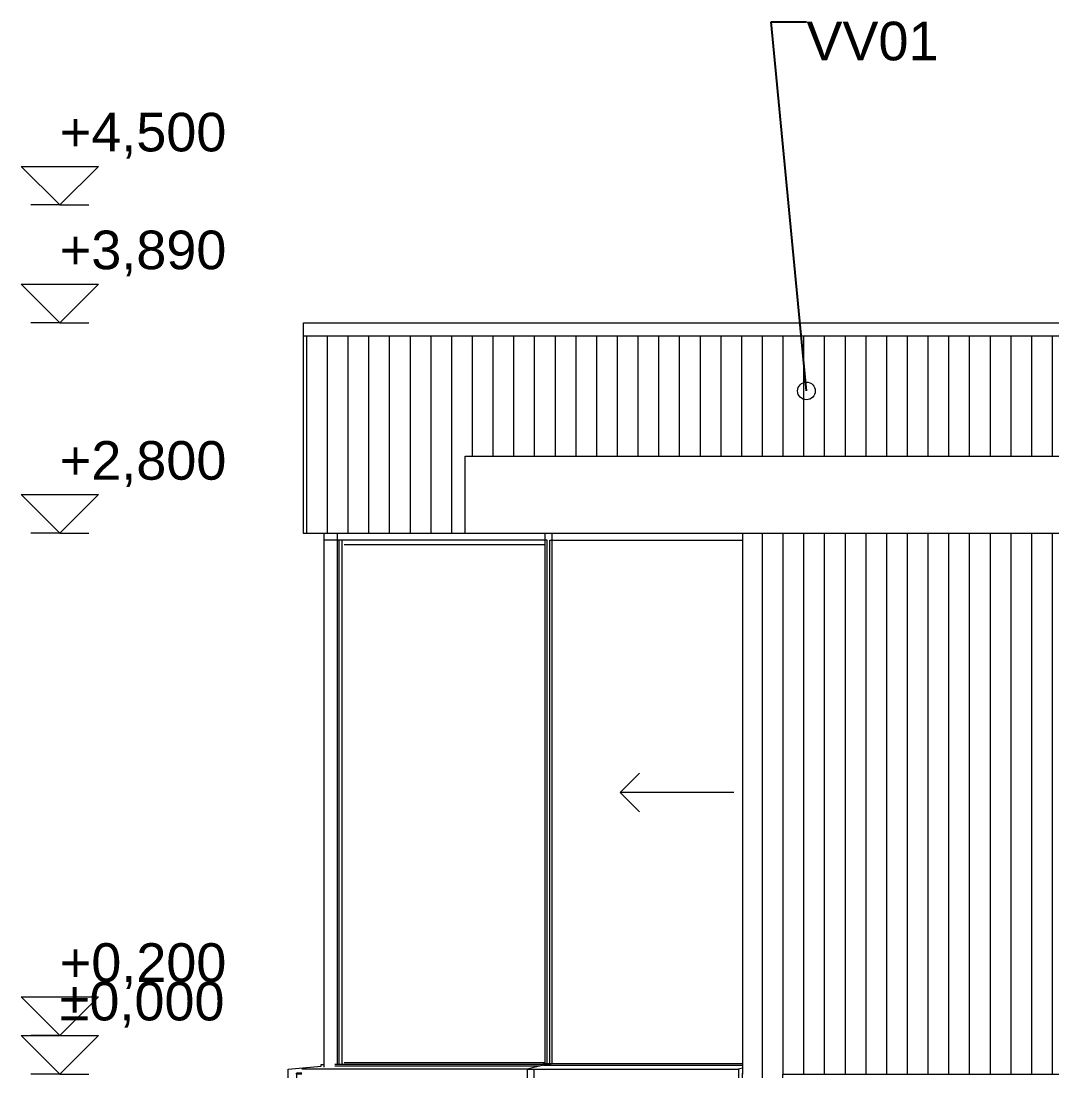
# Model space of a CAD drawing. Header units: millimetres. Extents: x -280990 to -136866, y -15139 to 7194.
# Drawn here: x -220315 to -214980, y -20 to 5452 of the extents above; entities that cross this region are included whole.
import ezdxf

# ---------------------------------------------------------------- set-up
doc = ezdxf.new("R2010")
doc.units = ezdxf.units.MM
doc.header["$MEASUREMENT"] = 0
for name, color, linetype, lineweight in [('Annotation - Label_Pen_No__1', 7, 'Continuous', 13), ('New_2D Drafting - General_Pen_No__1', 7, 'Continuous', 13), ('New_ARCHICAD Windows_Pen_No__1', 7, 'Continuous', 13), ('New_Dimensioning - General_Pen_No__1', 7, 'Continuous', 13), ('New_Shell - Roof_Pen_No__1', 7, 'Continuous', 13), ('New_Structural - Bearing_Pen_No__1', 7, 'Continuous', 13)]:
    doc.layers.add(name, color=color, linetype=linetype, lineweight=lineweight)
doc.layers.add('New_ARCHICAD Windows', color=7, linetype='Continuous')
doc.layers.add('New_Structural - Bearing', color=7, linetype='Continuous')
doc.styles.add('GENERATED_STYLE_1', font='')
doc.styles.get('GENERATED_STYLE_1').set_extended_font_data('Arial')
doc.dimstyles.new('GENERATED_STYLE__2', dxfattribs={"dimtxt": 0.18, "dimasz": 182.4, "dimexe": 0.18, "dimexo": 0.0625, "dimgap": 0, "dimtad": 0, "dimtih": 1, "dimtoh": 1, "dimdec": 4, "dimzin": 0, "dimdsep": 46, "dimcen": 0.09, "dimadec": 0, "dimazin": 0, "dimtfac": 1, "dimtdec": 4, "dimtmove": 0, "dimatfit": 3, "dimldrblk": 'ARROWHEAD_1', "dimfxl": 0, "dimtolj": 1, "dimtzin": 0, "dimarcsym": 0})

# ---------------------------------------------------------------- blocks, each defined once
blk = doc.blocks.new('ARROWHEAD_1')
at = {"color": 0, "linetype": 'Continuous', "lineweight": 0}
blk.add_line((0, 0), (-1, 0), dxfattribs=at)
blk.add_circle((0, 0), 0.25, dxfattribs=at)

msp = doc.modelspace()

# ---------------------------------------------------------------- hatches: boundary and pattern name
at = {"layer": 'New_ARCHICAD Windows', "linetype": 'Continuous', "lineweight": 0, "true_color": 0x000000}
h = msp.add_hatch(dxfattribs=at)
h.set_pattern_fill('Plank_Floor_vert_0002', color=18, style=0, pattern_type=2)
h.set_pattern_definition([(90, (-697828.88, 5e-11), (-214.95982, 0), [])])
h.paths.add_polyline_path([(-218890.4813, 0), (-218862.1956, 0), (-218862.1956, 4.9), (-218890.4813, 4.9)])
at = {"layer": 'New_Structural - Bearing', "linetype": 'Continuous', "lineweight": 0, "true_color": 0x000000}
h = msp.add_hatch(dxfattribs=at)
h.set_pattern_fill('Plank_Floor_vert_0002', color=18, style=0, pattern_type=2)
h.set_pattern_definition([(90, (-701449.45, -1e-10), (-107.223384, 0), [])])
h.paths.add_polyline_path([(-218855.0398, 2800.0001), (-218016.8714, 2800.0001), (-218016.8714, 3200), (-216872.9716, 3200), (-212138.6015, 3200), (-212138.6015, 3820), (-218855.0398, 3820.0001)])
h = msp.add_hatch(dxfattribs=at)
h.set_pattern_fill('Plank_Floor_vert_0002', color=18, style=0, pattern_type=2)
h.set_pattern_definition([(90, (-701449.45, -1e-11), (-107.223384, 0), [])])
h.paths.add_polyline_path([(-216581.4627, 2800), (-216581.4628, -20), (-216373.3996, -20.0001), (-216373.3996, 0), (-213757.269, 0), (-213757.269, 25), (-213736.0053, 30.0001), (-213736.0053, 2800)])

# ---------------------------------------------------------------- linework, layer by layer
at = {"layer": 'New_2D Drafting - General_Pen_No__1', "color": 7, "linetype": 'Continuous', "lineweight": 13}
for p, q in [((-217214.6608, 1457.8773), (-217114.6608, 1557.8773)), ((-216625.5597, 1457.8773), (-217214.6608, 1457.8773)), ((-217214.6608, 1457.8773), (-217114.6608, 1357.8773))]:
    msp.add_line(p, q, dxfattribs=at)
at = {"layer": 'New_ARCHICAD Windows_Pen_No__1', "color": 7, "linetype": 'Continuous', "lineweight": 13}
for p, q in [((-218855.0398, 2800), (-218016.8715, 2800)), ((-218749.0604, 2800), (-218749.0604, 2765)), ((-218678.3499, 2765), (-218678.3499, 2800)), ((-217603.9799, 2800), (-217603.9799, 2765)), ((-217568.7091, 2800), (-217568.7091, 2765)), ((-216581.4628, 2800), (-216581.4628, 30)), ((-218678.3499, 2765), (-218749.0604, 2765)), ((-218749.0604, 2765), (-218749.0604, 50)), ((-218678.3499, 50), (-218678.3499, 2765)), ((-217603.9799, 2765), (-218678.3499, 2765)), ((-218671.2616, 2765), (-218671.2616, 50)), ((-218653.6271, 2740), (-218653.6271, 2765)), ((-218653.6271, 60), (-218653.6271, 2740)), ((-217603.9799, 2740), (-218642.9879, 2740)), ((-217603.9799, 2765), (-217603.9799, 55)), ((-217593.3987, 2765), (-217603.9799, 2765)), ((-217593.3987, 55), (-217593.3987, 2765)), ((-217579.2903, 55), (-217579.2903, 2765)), ((-217579.2903, 2765), (-217568.7091, 2765)), ((-217568.7091, 2765), (-216581.4628, 2765)), ((-217568.7091, 2765), (-217568.7091, 55)), ((-218653.6271, 50), (-218653.6271, 60)), ((-218642.9879, 60), (-217603.9799, 60)), ((-217611.0678, 55), (-217611.0678, 50)), ((-217611.0678, 55), (-216581.4628, 55)), ((-218932.9076, 25), (-218763.2025, 40)), ((-218932.9076, -20), (-218932.9076, 25)), ((-218890.4813, 5), (-218890.4813, 4.9)), ((-218862.1956, 5), (-218890.4813, 5)), ((-218890.4813, 4.9), (-218862.1956, 4.9)), ((-218890.4813, 0), (-218890.4813, 4.9)), ((-217696.1229, 25), (-218862.1956, 25)), ((-218763.2025, 50), (-218749.0604, 50)), ((-218763.2025, 40), (-218763.2025, 50)), ((-218749.0604, 50), (-218749.0604, 35)), ((-218749.0604, 35), (-218749.0604, 34.9993)), ((-217611.0678, 50), (-218692.4812, 50)), ((-217632.3316, 40), (-218692.4812, 40)), ((-217611.0678, 45), (-217696.1229, 25)), ((-217696.1229, 25), (-217696.1229, -20)), ((-217696.1229, 25), (-216602.7266, 25)), ((-217660.8521, 25), (-217660.8521, -20)), ((-217611.0678, 50), (-217611.0678, 45)), ((-217575.797, 50), (-217611.0678, 50)), ((-217611.0678, 45), (-216581.4628, 45)), ((-217575.797, 50), (-217575.797, 45)), ((-216581.4628, 30), (-216602.7266, 25)), ((-216602.7266, 25), (-216602.7266, -20)), ((-216581.4628, -20), (-216581.4628, 5)), ((-218862.1956, 0), (-218890.4813, 0)), ((-218890.4813, 0), (-218890.4813, -20))]:
    msp.add_line(p, q, dxfattribs=at)
at = {"layer": 'New_Dimensioning - General_Pen_No__1', "color": 7, "linetype": 'Continuous', "lineweight": 13}
for p, q in [((-220115.331, 4500), (-220315.331, 4700)), ((-220315.331, 4700), (-219915.331, 4700)), ((-219915.331, 4700), (-220115.331, 4500)), ((-220115.331, 4500), (-220265.331, 4500)), ((-220115.331, 4500), (-219965.331, 4500)), ((-220115.331, 3890), (-220315.331, 4090)), ((-220315.331, 4090), (-219915.331, 4090)), ((-219915.331, 4090), (-220115.331, 3890)), ((-220115.331, 3890), (-220265.331, 3890)), ((-220115.331, 3890), (-219965.331, 3890)), ((-220115.331, 2800), (-220315.331, 3000)), ((-220315.331, 3000), (-219915.331, 3000)), ((-219915.331, 3000), (-220115.331, 2800)), ((-220115.331, 2800), (-220265.331, 2800)), ((-220115.331, 2800), (-219965.331, 2800)), ((-220115.331, 200), (-220315.331, 400)), ((-220315.331, 400), (-219915.331, 400)), ((-219915.331, 400), (-220115.331, 200)), ((-220115.331, 0), (-220315.331, 200)), ((-220315.331, 200), (-219915.331, 200)), ((-220115.331, 200), (-220265.331, 200)), ((-219915.331, 200), (-220115.331, 0)), ((-220115.331, 200), (-219965.331, 200)), ((-220115.331, 0), (-220265.331, 0)), ((-220115.331, 0), (-219965.331, 0))]:
    msp.add_line(p, q, dxfattribs=at)
at = {"layer": 'New_Shell - Roof_Pen_No__1', "color": 7, "linetype": 'Continuous', "lineweight": 13}
for p, q in [((-218854.6771, 3820), (-218854.6771, 3890)), ((-218854.6771, 3890), (-209337.846, 3890)), ((-218016.8715, 2800), (-218016.8715, 3200)), ((-218016.8715, 3200), (-210335.6129, 3200)), ((-218016.8715, 2800), (-210341.2416, 2800))]:
    msp.add_line(p, q, dxfattribs=at)
at = {"layer": 'New_Structural - Bearing_Pen_No__1', "color": 7, "linetype": 'Continuous', "lineweight": 13}
for p, q in [((-212138.5885, 3820), (-218855.0398, 3820)), ((-218855.0398, 3820), (-218855.0398, 2800)), ((-216581.4628, 30), (-216581.4628, 4.9)), ((-216581.4628, 4.9), (-216581.4628, 0)), ((-216373.3996, -20), (-216373.3996, 0)), ((-216373.3996, 0), (-214210.1528, 0))]:
    msp.add_line(p, q, dxfattribs=at)

# ---------------------------------------------------------------- texts
at = {"layer": 'Annotation - Label_Pen_No__1', "color": 7, "linetype": 'Continuous', "lineweight": 13, "insert": (-216250.5396, 5448.8805), "char_height": 200, "attachment_point": 1, "style": 'GENERATED_STYLE_1'}
msp.add_mtext('\\A1;{\\pql;\\fArial|b0|i0|c0|p34;VV01}', dxfattribs=at)
at = {"layer": 'New_Dimensioning - General_Pen_No__1', "color": 7, "lineweight": 13, "char_height": 200, "attachment_point": 7, "style": 'GENERATED_STYLE_1'}
for s, insert in [('\\A1;{\\pql;\\fArial|b0|i0|c0|p34;+4,500}', (-220115.331, 4740)), ('\\A1;{\\pql;\\fArial|b0|i0|c0|p34;+3,890}', (-220115.331, 4130)), ('\\A1;{\\pql;\\fArial|b0|i0|c0|p34;+2,800}', (-220115.331, 3040)), ('\\A1;{\\pql;\\fArial|b0|i0|c0|p34;+0,200}', (-220115.331, 440)), ('\\A1;{\\pql;\\fArial|b0|i0|c0|p34;±0,000}', (-220115.331, 240))]:
    msp.add_mtext(s, dxfattribs=dict(at, insert=insert))

# ---------------------------------------------------------------- leaders
at = {"layer": 'Annotation - Label_Pen_No__1', "color": 7, "linetype": 'Continuous', "lineweight": 13, "annotation_type": 0, "has_hookline": 1, "hookline_direction": 0, "text_width": 630.4}
msp.add_leader([(-216250.5396, 3537.0216), (-216432.9396, 5448.8805), (-216250.5396, 5448.8805)], dimstyle='GENERATED_STYLE__2', dxfattribs=at)

doc.saveas('drawing.dxf')
